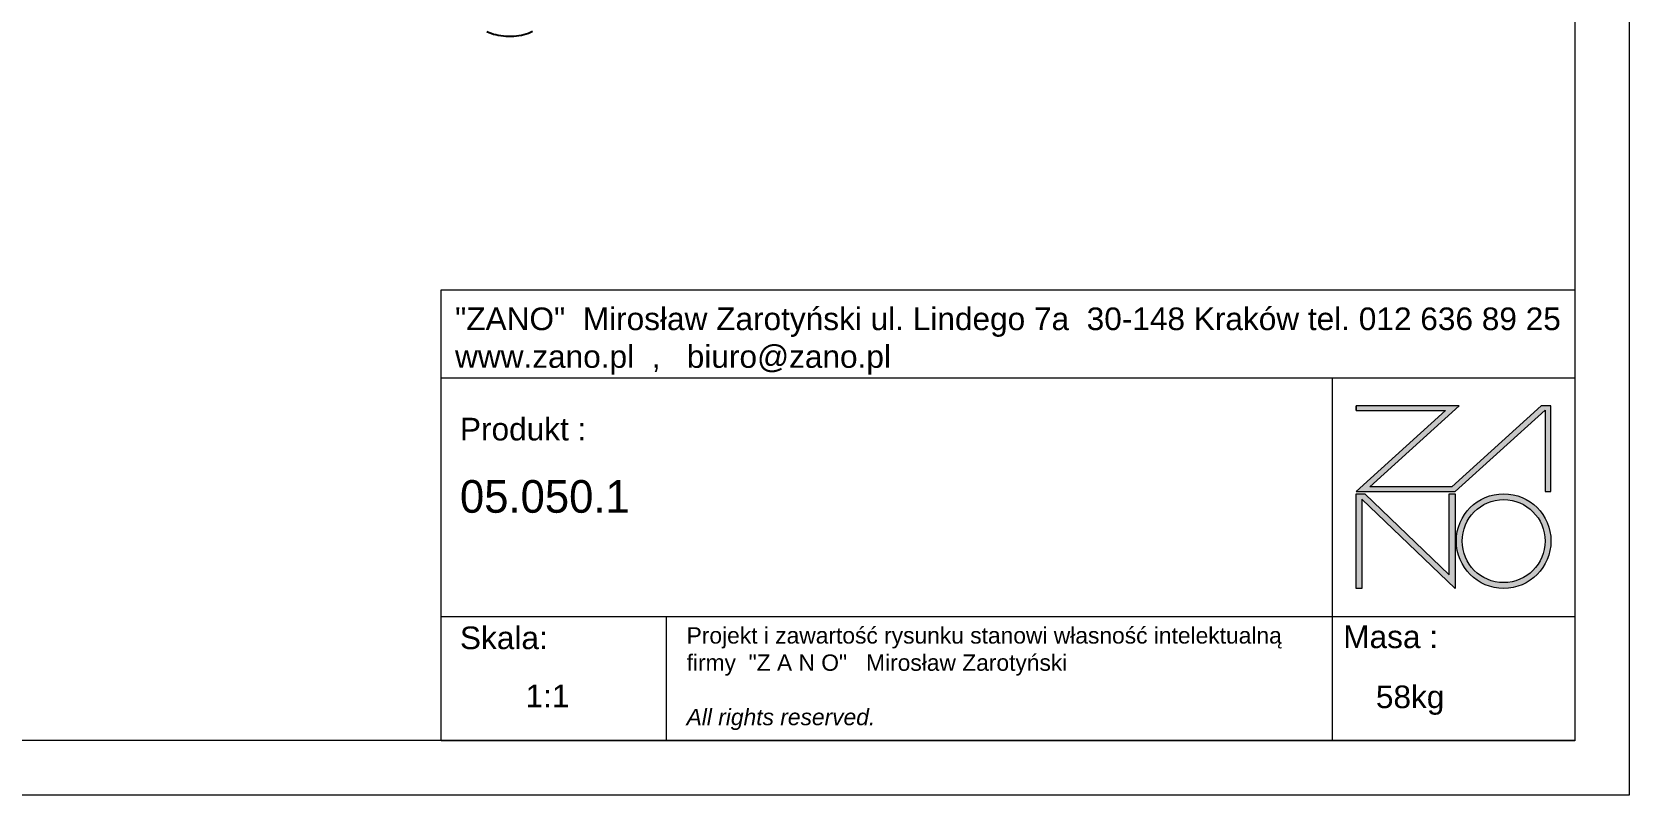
# Model space of a CAD drawing. Header units: millimetres. Extents: x 5333 to 11273, y -3184 to 1016.
# Drawn here: x 8335 to 11273, y -3184 to -1781 of the extents above; entities that cross this region are included whole.
import ezdxf

# ---------------------------------------------------------------- set-up
doc = ezdxf.new("R2010")
doc.units = ezdxf.units.MM
doc.layers.add('tabelka', color=155, linetype='Continuous')

# ---------------------------------------------------------------- blocks, each defined once
blk = doc.blocks.new('zano')
at = {"layer": 'Defpoints', "lineweight": 5}
for points in [[(6270.2, 3716.2), (6270.2, 3707.4), (6434.8, 3707.4), (6270.2, 3558.4), (6452.4, 3558.4), (6617.9, 3708.2), (6617.9, 3558.4), (6628.6, 3558.4), (6628.6, 3716.2), (6610.7, 3716.2), (6446.1, 3567.2), (6295.4, 3567.2), (6459.9, 3716.2), (6270.2, 3716.2), (6270.2, 3707.4)], [(6270.2, 3554.4), (6286.2, 3554.4), (6441.7, 3405.6), (6441.7, 3554.4), (6452.4, 3554.4), (6452.4, 3380.5), (6281, 3544.6), (6281, 3380.5), (6270.2, 3380.5)]]:
    blk.add_hatch(color=251, dxfattribs=at).paths.add_polyline_path(points)
h = blk.add_hatch(color=251, dxfattribs=at)
h.paths.add_polyline_path([(6454.7, 3467.4, 1), (6628.6, 3467.4, 1)])
h.paths.add_polyline_path([(6617.9, 3467.4, -1), (6465.4, 3467.4, -1)], flags=16)
at = {"layer": 'Defpoints', "color": 251, "lineweight": 5}
blk.add_lwpolyline([(6434.8, 3707.4), (6270.2, 3558.4), (6452.4, 3558.4), (6617.9, 3708.2), (6617.9, 3558.4), (6628.6, 3558.4), (6628.6, 3716.2), (6610.7, 3716.2), (6446.1, 3567.2), (6295.4, 3567.2), (6459.9, 3716.2), (6270.2, 3716.2), (6270.2, 3707.4), (6432.1, 3707.4)], dxfattribs=at)
for points in [[(6270.2, 3716.2), (6270.2, 3707.4), (6434.8, 3707.4), (6270.2, 3558.4), (6452.4, 3558.4), (6617.9, 3708.2), (6617.9, 3558.4), (6628.6, 3558.4), (6628.6, 3716.2), (6610.7, 3716.2), (6446.1, 3567.2), (6295.4, 3567.2), (6459.9, 3716.2), (6270.2, 3716.2), (6270.2, 3707.4)], [(6270.2, 3554.4), (6286.2, 3554.4), (6441.7, 3405.6), (6441.7, 3554.4), (6452.4, 3554.4), (6452.4, 3380.5), (6281, 3544.6), (6281, 3380.5), (6270.2, 3380.5)]]:
    blk.add_lwpolyline(points, close=True, dxfattribs=at)
for radius in [87, 76.3]:
    blk.add_circle((6541.7, 3467.4), radius, dxfattribs=at)
blk = doc.blocks.new('TABELA')
at = {"layer": 'tabelka', "lineweight": 5}
for p, q in [((4587.4, 3929.4), (6672.4, 3929.4)), ((4587.4, 3767.6), (4587.4, 3929.4)), ((4587.4, 3929.4), (6672.4, 3929.4)), ((6226.5, 3767.6), (6226.5, 3329)), ((4587.4, 3329), (6672.4, 3329)), ((5001.6, 3329), (5001.6, 3100.4)), ((6226.5, 3329), (6226.5, 3100.4))]:
    blk.add_line(p, q, dxfattribs=at)
blk.add_lwpolyline([(4587.4, 3767.6), (6672.4, 3767.6), (6672.4, 3100.4), (4587.4, 3100.4)], close=True, dxfattribs=at)
blk.add_blockref('zano', (0, 0))
at = {"layer": 'tabelka', "lineweight": 5, "attachment_point": 1}
for s, insert, char_height, width in [('{\\fArial|b0|i0|c238|p34;"ZANO"  Mirosław Zarotyński ul. Lindego 7a  30-148 Kraków tel. 012 636 89 25\\Pwww.zano.pl  ,   biuro@zano.pl}', (4613, 3896.9), 41.595, 2040.38), ('{\\fArial|b0|i0|c238|p34;Produkt : }', (4622, 3694.1), 41.595, 265.273), ('{\\fCentury Gothic|b0|i0|c238|p34;05.050.1}', (4622, 3579.5), 60, 713.135), ('{\\fArial|b0|i0|c238|p34;Skala: }', (4622, 3310.3), 41.595, 191.675), ('{\\fArial|b0|i0|c238|p34;Masa :}', (6246.7, 3312.2), 41.595, 200.457), ('{\\fArial|b0|i0|c238|p34;1:1}', (4742.5, 3203.5), 41.595, 42.482), ('{\\fArial|b0|i0|c238|p34;58kg}', (6306.7, 3201.8), 41.595, 42.482)]:
    blk.add_mtext(s, dxfattribs=dict(at, insert=insert, char_height=char_height, width=width))
at = {"layer": 'tabelka', "color": 1, "lineweight": 5, "insert": (5038.9, 3308.9), "char_height": 30, "width": 1186.12, "attachment_point": 1}
blk.add_mtext('{\\fArial|b0|i0|c0|p34;Projekt i zawartość rysunku stanowi własność intelektualną firmy \\fArial|b0|i0|c238|p34; "Z A N O"   Mirosław Zarotyński\\fArial|b0|i1|c238|p34;\\P\\PAll rights reserved.}', dxfattribs=at)
blk = doc.blocks.new('izometria')
at = {"flags": 128}
blk.add_lwpolyline([(-3053.4, 538.1), (-3049.6, 536.4), (-3045.6, 534.9), (-3041.4, 533.5), (-3037.1, 532.4), (-3032.6, 531.4), (-3028, 530.6), (-3023.3, 530), (-3018.5, 529.6), (-3013.7, 529.5), (-3008.9, 529.5), (-3004.1, 529.7), (-2999.4, 530.1), (-2994.7, 530.8), (-2990.1, 531.6), (-2985.7, 532.6), (-2981.3, 533.9), (-2977.2, 535.2), (-2973.2, 536.8), (-2969.5, 538.5)], dxfattribs=at)

msp = doc.modelspace()

# ---------------------------------------------------------------- linework, layer by layer
at = {"layer": 'tabelka', "lineweight": 5}
for points in [[(5333.04, 1016.01), (11273.04, 1016.01), (11273.04, -3183.99), (5333.04, -3183.99)], [(5433.04, 916.01), (11173.04, 916.01), (11173.04, -3083.99), (5433.04, -3083.99)]]:
    msp.add_lwpolyline(points, close=True, dxfattribs=at)

# ---------------------------------------------------------------- block references
for name, p in [('izometria', (12225.79, -2318.12)), ('TABELA', (4500.67, -6184.4))]:
    msp.add_blockref(name, p)

doc.saveas('drawing.dxf')
